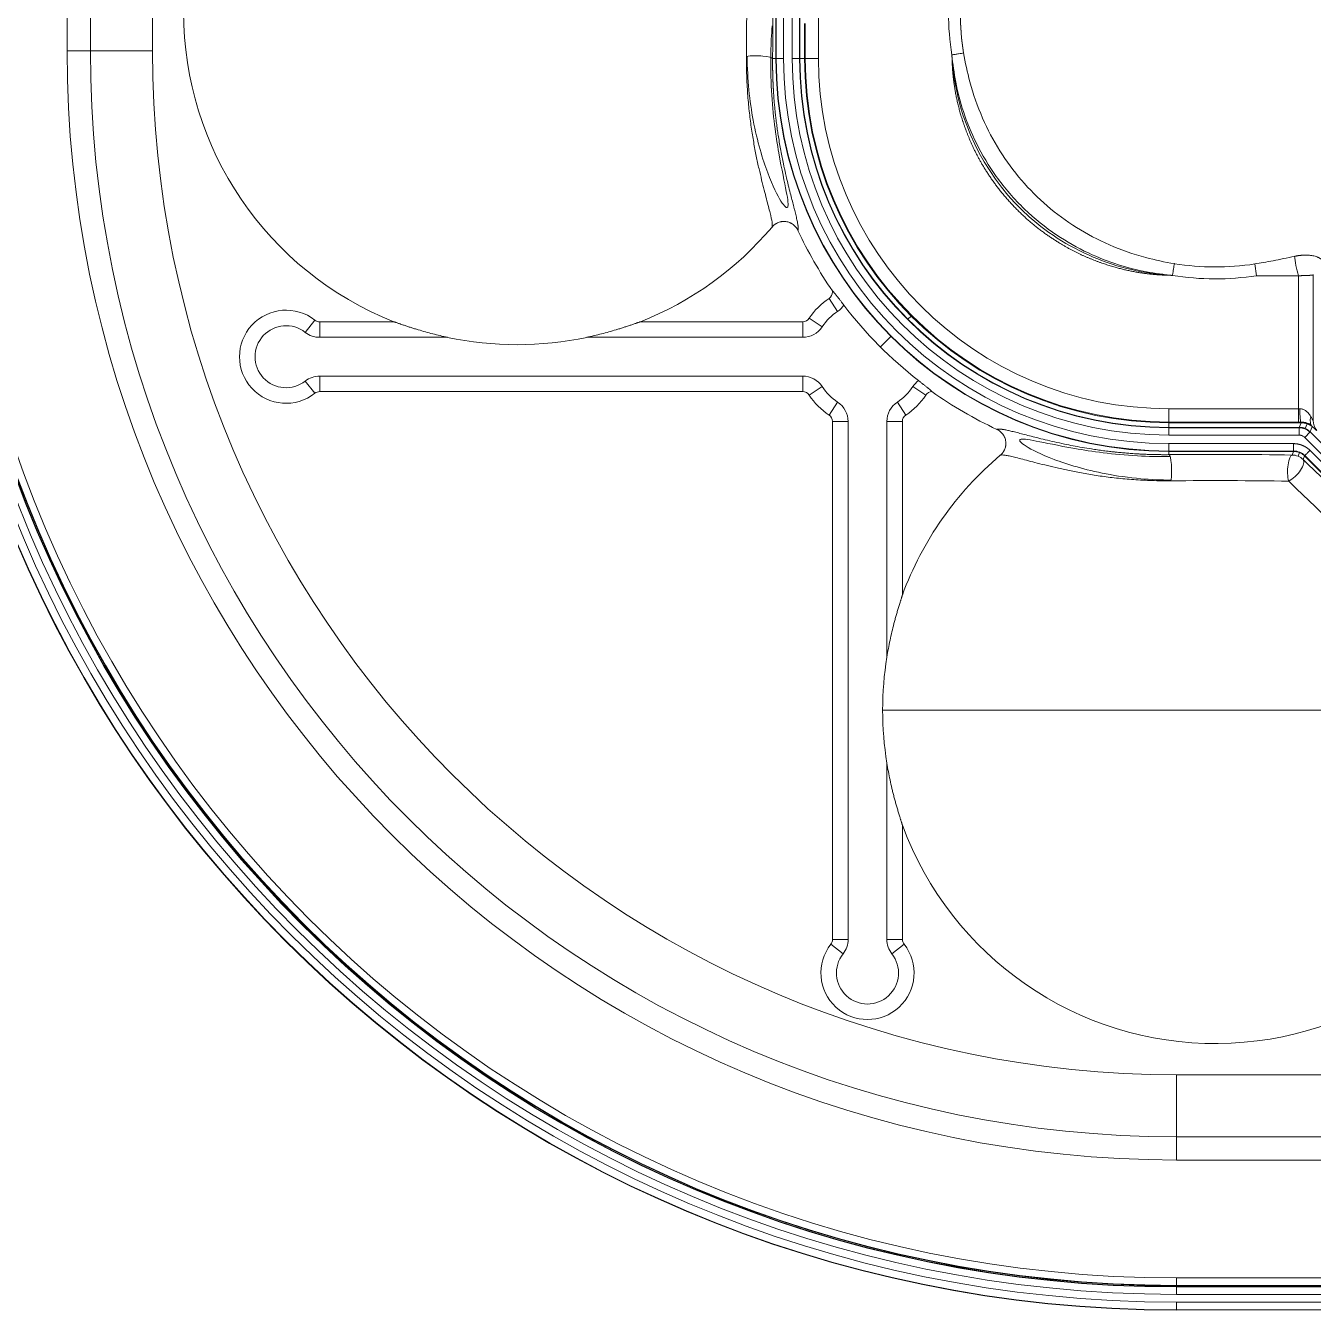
# Model space of a CAD drawing. Header units: millimetres. Extents: x 409 to 2276, y 1039 to 1674.
# Drawn here: x 1536.5 to 1619.4, y 1333.5 to 1416.3 of the extents above; entities that cross this region are included whole.
import ezdxf

# ---------------------------------------------------------------- set-up
doc = ezdxf.new("R2010")
doc.units = ezdxf.units.MM
doc.layers.add('粗实线层', color=7, linetype='Continuous', lineweight=35)

msp = doc.modelspace()

# ---------------------------------------------------------------- linework, layer by layer
at = {"layer": '粗实线层', "lineweight": 20}
for p, q in [((1539.126, 1414.661), (1539.126, 1464.661)), ((1540.626, 1464.661), (1540.626, 1414.661)), ((1540.626, 1464.661), (1540.626, 1414.661)), ((1544.626, 1464.661), (1544.626, 1414.661)), ((1584.801, 1465.161), (1584.801, 1414.161)), ((1584.826, 1414.161), (1584.826, 1465.161)), ((1585.3, 1465.161), (1585.3, 1414.161)), ((1585.851, 1465.156), (1585.851, 1414.161)), ((1586.326, 1414.161), (1586.326, 1465.16)), ((1586.351, 1465.16), (1586.351, 1414.161)), ((1586.648, 1414.161), (1586.648, 1416.422)), ((1586.693, 1414.161), (1586.693, 1416.423)), ((1587.547, 1414.161), (1587.547, 1416.777)), ((1540.626, 1414.661), (1539.126, 1414.661)), ((1544.626, 1414.661), (1540.626, 1414.661)), ((1584.801, 1414.161), (1584.591, 1414.161)), ((1585.3, 1414.161), (1584.801, 1414.161)), ((1586.351, 1414.161), (1585.851, 1414.161)), ((1586.351, 1414.161), (1586.648, 1414.161)), ((1587.547, 1414.161), (1586.648, 1414.161)), ((1615.654, 1400.917), (1615.772, 1400.161)), ((1618.468, 1400.161), (1618.468, 1391.582)), ((1619.417, 1390.839), (1619.417, 1400.209)), ((1588.778, 1397.861), (1588.228, 1398.696)), ((1554.475, 1396.509), (1555.094, 1397.295)), ((1560.185, 1397.188), (1555.403, 1397.188)), ((1555.403, 1396.188), (1555.403, 1397.188)), ((1586.527, 1397.188), (1576.068, 1397.188)), ((1586.527, 1396.188), (1586.527, 1397.188)), ((1587.779, 1396.863), (1586.944, 1397.413)), ((1593.314, 1397.349), (1593.525, 1397.56)), ((1563.641, 1396.188), (1555.403, 1396.188)), ((1586.527, 1396.188), (1572.612, 1396.188)), ((1592.219, 1396.254), (1591.532, 1395.567)), ((1554.475, 1393.366), (1555.094, 1392.581)), ((1555.403, 1393.688), (1555.403, 1392.688)), ((1555.403, 1393.688), (1586.527, 1393.688)), ((1586.527, 1393.688), (1586.527, 1392.688)), ((1587.779, 1393.013), (1586.944, 1392.463)), ((1594.461, 1392.463), (1593.626, 1393.013)), ((1555.403, 1392.688), (1586.527, 1392.688)), ((1588.778, 1392.015), (1588.228, 1391.18)), ((1593.178, 1391.18), (1592.628, 1392.015)), ((1610.126, 1391.582), (1610.126, 1390.683)), ((1618.468, 1391.582), (1610.126, 1391.582)), ((1589.453, 1390.762), (1588.453, 1390.762)), ((1588.453, 1390.762), (1588.453, 1357.382)), ((1589.453, 1390.762), (1589.453, 1357.382)), ((1592.953, 1390.762), (1591.953, 1390.762)), ((1591.953, 1390.762), (1591.953, 1375.577)), ((1592.953, 1390.762), (1592.953, 1379.579)), ((1610.126, 1390.728), (1618.475, 1390.728)), ((1618.468, 1390.683), (1610.126, 1390.683)), ((1610.126, 1390.386), (1610.126, 1390.683)), ((1618.523, 1390.386), (1618.646, 1390.683)), ((1618.905, 1390.309), (1619.033, 1390.619)), ((1610.126, 1390.386), (1610.126, 1389.886)), ((1610.126, 1390.386), (1618.523, 1390.386)), ((1618.523, 1390.361), (1610.126, 1390.361)), ((1610.126, 1389.886), (1618.523, 1389.886)), ((1618.523, 1390.386), (1618.523, 1389.886)), ((1619.229, 1390.093), (1618.876, 1389.74)), ((1618.876, 1389.74), (1622.491, 1386.125)), ((1619.369, 1390.432), (1619.229, 1390.093)), ((1619.229, 1390.093), (1622.844, 1386.478)), ((1610.126, 1389.335), (1610.126, 1388.836)), ((1610.126, 1389.335), (1618.162, 1389.335)), ((1619.221, 1388.897), (1622.637, 1385.48)), ((1618.162, 1388.861), (1610.126, 1388.861)), ((1610.126, 1388.836), (1618.162, 1388.836)), ((1610.126, 1388.836), (1610.126, 1388.626)), ((1618.162, 1388.836), (1618.065, 1388.601)), ((1618.447, 1388.525), (1618.544, 1388.759)), ((1618.868, 1388.543), (1618.771, 1388.309)), ((1618.868, 1388.543), (1622.284, 1385.127)), ((1622.302, 1385.145), (1618.885, 1388.561)), ((1591.679, 1372.161), (1613.126, 1372.161)), ((1634.574, 1372.161), (1613.126, 1372.161)), ((1591.953, 1357.382), (1591.953, 1368.745)), ((1592.953, 1357.382), (1592.953, 1364.744)), ((1554.338, 1358.373), (1554.299, 1358.334)), ((1589.453, 1357.382), (1588.453, 1357.382)), ((1591.953, 1357.382), (1592.953, 1357.382)), ((1589.131, 1356.455), (1588.345, 1357.073)), ((1592.274, 1356.455), (1593.06, 1357.073)), ((1610.626, 1348.661), (1610.626, 1344.661)), ((1610.626, 1348.661), (1750.626, 1348.661)), ((1610.626, 1344.661), (1750.626, 1344.661)), ((1610.626, 1344.661), (1750.626, 1344.661)), ((1610.626, 1344.661), (1610.626, 1343.161)), ((1750.626, 1343.161), (1610.626, 1343.161)), ((1750.626, 1335.557), (1610.626, 1335.557)), ((1610.626, 1335.557), (1610.626, 1335.058)), ((1750.626, 1335.083), (1610.626, 1335.083)), ((1750.626, 1335.058), (1610.626, 1335.058)), ((1610.626, 1335.058), (1610.626, 1335.003)), ((1750.626, 1335.003), (1610.626, 1335.003)), ((1610.626, 1334.503), (1610.626, 1335.003)), ((1610.626, 1334.978), (1750.626, 1334.978)), ((1750.626, 1334.503), (1610.626, 1334.503)), ((1610.626, 1334.005), (1610.626, 1333.505)), ((1610.626, 1334.005), (1750.626, 1334.005)), ((1610.626, 1333.505), (1750.626, 1333.505))]:
    msp.add_line(p, q, dxfattribs=at)
for centre, radius, start, end in [((1613.126, 1417.161), 17.205, 171.15389, 189.26432), ((1613.126, 1417.161), 16.44, 171.15388, 189.26432), ((1568.126, 1417.161), 21.494, 180, 248.31685), ((1613.126, 1417.161), 16.44, 180, 189.26432), ((1610.626, 1414.661), 81.183, 180, 270), ((1610.626, 1414.661), 81.157, 180, 270), ((1610.626, 1414.661), 80.657, 180, 270), ((1610.626, 1414.661), 80.158, 180, 270), ((1610.626, 1414.661), 79.683, 180, 270), ((1610.626, 1414.661), 79.659, 180, 270), ((1610.626, 1414.661), 79.603, 180, 270), ((1610.626, 1414.661), 79.579, 180, 270), ((1610.626, 1414.661), 79.104, 180, 270), ((1610.626, 1414.661), 71.5, 180, 270), ((1610.626, 1414.661), 70, 180, 270), ((1610.626, 1414.661), 70, 180, 270), ((1610.626, 1414.661), 66, 180, 270), ((1610.126, 1414.161), 25.325, 180, 270), ((1610.126, 1414.161), 25.3, 180, 270), ((1610.126, 1414.161), 24.826, 180, 270), ((1610.126, 1414.161), 24.275, 180, 270), ((1610.126, 1414.161), 23.8, 180, 270), ((1610.126, 1414.161), 23.776, 180, 270), ((1610.126, 1414.161), 23.478, 180, 270), ((1610.126, 1414.161), 23.434, 180, 270), ((1610.126, 1414.161), 22.579, 180, 270), ((1568.126, 1417.161), 21.494, 291.68315, 319.83729), ((1610.126, 1414.161), 26.349, 204.88048, 214.65615), ((1613.126, 1417.161), 16.44, 260.73533, 278.84612), ((1613.126, 1417.161), 16.44, 260.73568, 278.84612), ((1613.126, 1417.161), 17.205, 260.73568, 278.84612), ((1587.953, 1399.114), 0.5, 303.36701, 0), ((1590.703, 1394.938), 4.5, 123.36701, 146.63299), ((1587.953, 1399.114), 1.5, 303.36701, 325.20339), ((1610.126, 1414.161), 26.296, 217.2132, 232.14975), ((1553.238, 1394.938), 3, 51.78679, 308.21321), ((1555.403, 1397.688), 0.5, 231.78679, 270), ((1586.527, 1397.688), 0.5, 270, 326.63299), ((1590.703, 1394.938), 3.5, 123.36701, 146.63299), ((1553.238, 1394.938), 2, 51.78679, 308.21321), ((1555.403, 1397.688), 1.5, 231.78679, 270), ((1586.527, 1397.688), 1.5, 270, 326.63299), ((1568.126, 1417.161), 21.448, 257.92769, 282.07231), ((1555.403, 1392.188), 1.5, 90, 128.21321), ((1586.527, 1392.188), 1.5, 33.36701, 90), ((1590.703, 1394.938), 3.5, 213.36701, 236.63299), ((1590.703, 1394.938), 3.5, 303.36701, 326.63299), ((1594.878, 1392.188), 1.5, 126.26827, 146.63299), ((1555.403, 1392.188), 0.5, 90, 128.21321), ((1586.527, 1392.188), 0.5, 33.36701, 90), ((1590.703, 1394.938), 4.5, 213.36701, 236.63299), ((1590.703, 1394.938), 4.5, 303.36701, 326.63299), ((1594.878, 1392.188), 0.5, 92.35308, 146.63299), ((1610.126, 1414.161), 26.349, 234.58595, 245.11953), ((1587.953, 1390.762), 1.5, 0, 56.63299), ((1593.453, 1390.762), 1.5, 123.36701, 180), ((1587.953, 1390.762), 0.5, 0, 56.63299), ((1593.453, 1390.762), 0.5, 123.36701, 180), ((1613.126, 1372.161), 21.494, 130.16271, 159.81272), ((1613.126, 1372.161), 21.448, 170.83475, 180), ((1613.126, 1372.161), 21.448, 180, 189.16525), ((1613.126, 1372.161), 21.494, 200.18728, 340.71511), ((1587.953, 1357.382), 0.5, 321.78679, 0), ((1587.953, 1357.382), 1.5, 321.78679, 0), ((1593.453, 1357.382), 1.5, 180, 218.21321), ((1593.453, 1357.382), 0.5, 180, 218.21321), ((1590.703, 1355.217), 3, 141.78679, 38.21321), ((1590.703, 1355.217), 2, 141.78679, 38.21321)]:
    msp.add_arc(centre, radius, start, end, dxfattribs=at)
for centre, major_axis, ratio, start_param, end_param in [((1583.709, 1417.161), (0, 17.117), 0.052336, 4.536211, 6.003218), ((1582.062, 1417.161), (0, 16.356), 0.052336, 4.536211, 4.712389), ((1583.592, 1414.161), (1, -0.009), 0.175028, 0.053181, 2.330324), ((1618.468, 1400.68), (0.208, -0.978), 0.124819, 3.840046, 5.244264), ((1618.646, 1391.582), (0.004, -0.9), 0.093501, 4.711929, 6.230584), ((1618.468, 1390.78), (1, 0), 0.052408, 4.718419, 4.868206), ((1620.292, 1390.823), (-0.538, -0.721), 0.939696, 5.323763, 6.129567), ((1618.511, 1389.359), (0.383, 0.925), 0.998395, 5.901338, 6.665033), ((1613.126, 1387.744), (-17.117, 0), 0.052336, 4.419719, 4.888567), ((1610.126, 1387.627), (-0.009, 1), 0.175028, 3.952861, 6.230004), ((1618.065, 1387.603), (0.016, 1), 0.288114, 0.054681, 2.331823), ((1618.065, 1387.603), (0.69, 0.724), 0.413327, 4.00724, 6.225678), ((1618.065, 1387.603), (0.924, -0.383), 0.998395, 1.178665, 1.962928), ((1618.171, 1387.859), (-0.383, -0.925), 0.998395, 2.739178, 3.544009), ((1623.418, 1382.453), (-12.688, 12.688), 0.052336, 4.859266, 5.139117), ((1613.126, 1386.097), (-16.356, 0), 0.052336, 4.419719, 4.888567), ((1622.286, 1381.321), (-12.124, 12.124), 0.052336, 4.859266, 5.139117)]:
    msp.add_ellipse(centre, major_axis=major_axis, ratio=ratio, start_param=start_param, end_param=end_param, dxfattribs=at)
for points, degree, knots in [([(1582.95, 1414.301), (1582.959, 1412.817), (1583.112, 1411.39), (1583.599, 1408.79), (1583.947, 1407.656), (1584.596, 1405.937), (1584.903, 1405.33), (1585.357, 1404.605), (1585.507, 1404.48), (1585.619, 1404.688), (1585.581, 1405.026), (1585.363, 1406.168), (1585.18, 1406.992), (1584.8, 1409.152), (1584.604, 1410.51), (1584.47, 1412.878), (1584.453, 1413.715), (1584.487, 1415.125), (1584.518, 1415.7), (1584.564, 1416.271)], 3, [0, 0, 0, 0, 0.113517, 0.113517, 0.243333, 0.243333, 0.373149, 0.373149, 0.502965, 0.502965, 0.632781, 0.632781, 0.762597, 0.762597, 0.892413, 0.892413, 0.957321, 0.957321, 1, 1, 1, 1]), ([(1582.905, 1414.295), (1582.901, 1413.882), (1582.906, 1413.474), (1582.932, 1412.672), (1582.953, 1412.279), (1583.008, 1411.513), (1583.042, 1411.14), (1583.121, 1410.417), (1583.166, 1410.067), (1583.263, 1409.393), (1583.315, 1409.069), (1583.424, 1408.447), (1583.481, 1408.15), (1583.596, 1407.583), (1583.655, 1407.313), (1583.77, 1406.8), (1583.828, 1406.557), (1583.94, 1406.099), (1583.994, 1405.884), (1584.098, 1405.479), (1584.148, 1405.29), (1584.24, 1404.938), (1584.283, 1404.775), (1584.361, 1404.474), (1584.396, 1404.337), (1584.488, 1403.961), (1584.531, 1403.761), (1584.563, 1403.533), (1584.569, 1403.47), (1584.569, 1403.366), (1584.563, 1403.326), (1584.552, 1403.298)], 3, [0, 0, 0, 0, 0.0625, 0.0625, 0.125, 0.125, 0.1875, 0.1875, 0.25, 0.25, 0.3125, 0.3125, 0.375, 0.375, 0.4375, 0.4375, 0.5, 0.5, 0.5625, 0.5625, 0.625, 0.625, 0.6875, 0.6875, 0.75, 0.75, 0.875, 0.875, 0.9375, 0.9375, 1, 1, 1, 1]), ([(1584.591, 1414.161), (1584.591, 1414.146), (1584.59, 1414.115), (1584.59, 1414.069), (1584.59, 1414.024), (1584.589, 1413.978), (1584.589, 1413.932), (1584.589, 1413.886), (1584.589, 1413.841), (1584.589, 1413.795), (1584.59, 1413.749), (1584.59, 1413.704), (1584.59, 1413.658), (1584.59, 1413.613), (1584.591, 1413.567), (1584.591, 1413.522), (1584.592, 1413.476), (1584.593, 1413.431), (1584.593, 1413.385), (1584.594, 1413.34), (1584.595, 1413.295), (1584.596, 1413.25), (1584.597, 1413.204), (1584.598, 1413.159), (1584.599, 1413.114), (1584.6, 1413.069), (1584.601, 1413.024), (1584.603, 1412.979), (1584.604, 1412.934), (1584.606, 1412.889), (1584.607, 1412.844), (1584.609, 1412.799), (1584.61, 1412.754), (1584.612, 1412.709), (1584.614, 1412.665), (1584.616, 1412.62), (1584.618, 1412.575), (1584.62, 1412.531), (1584.622, 1412.486), (1584.624, 1412.441), (1584.626, 1412.397), (1584.628, 1412.352), (1584.63, 1412.308), (1584.633, 1412.263), (1584.635, 1412.219), (1584.638, 1412.175), (1584.64, 1412.13), (1584.649, 1411.983), (1584.665, 1411.734), (1584.692, 1411.387), (1584.723, 1411.045), (1584.747, 1410.8), (1584.761, 1410.669), (1584.763, 1410.649)], 3, [0, 0, 0, 0, 0.01236, 0.024722, 0.037085, 0.04945, 0.061817, 0.074186, 0.086558, 0.098933, 0.111311, 0.123693, 0.136078, 0.148467, 0.16086, 0.173258, 0.18566, 0.198068, 0.21048, 0.222898, 0.235322, 0.247752, 0.260188, 0.272631, 0.28508, 0.297537, 0.31, 0.322472, 0.334951, 0.347438, 0.359933, 0.372437, 0.38495, 0.397472, 0.410003, 0.422544, 0.435094, 0.447655, 0.460226, 0.472808, 0.4854, 0.498003, 0.510618, 0.523244, 0.535882, 0.548533, 0.561195, 0.57387, 0.674973, 0.776614, 0.878912, 0.981985, 1, 1, 1, 1]), ([(1596.901, 1414.515), (1596.858, 1414.508), (1596.808, 1414.499), (1596.698, 1414.481), (1596.636, 1414.471), (1596.505, 1414.45), (1596.435, 1414.439), (1596.292, 1414.415), (1596.218, 1414.403), (1596.146, 1414.391)], 3, [0, 0, 0, 0, 0.25, 0.25, 0.5, 0.5, 0.75, 0.75, 1, 1, 1, 1]), ([(1610.357, 1400.181), (1609.794, 1400.234), (1608.618, 1400.387), (1606.793, 1400.849), (1604.833, 1401.615), (1602.768, 1402.785), (1600.739, 1404.424), (1599.001, 1406.434), (1597.714, 1408.579), (1596.871, 1410.639), (1596.367, 1412.561), (1596.201, 1413.8), (1596.146, 1414.391)], 3, [0, 0, 0, 0, 0.076224, 0.16117, 0.256698, 0.364347, 0.486915, 0.614889, 0.729119, 0.83015, 0.919782, 1, 1, 1, 1]), ([(1610.357, 1400.181), (1609.795, 1400.194), (1609.325, 1400.23), (1608.761, 1400.274), (1608.228, 1400.359), (1607.029, 1400.551), (1605.84, 1400.963), (1604.476, 1401.436), (1603.247, 1402.162), (1602.551, 1402.572), (1601.899, 1403.062), (1601.191, 1403.593), (1600.571, 1404.192), (1599.936, 1404.804), (1599.354, 1405.52), (1598.797, 1406.205), (1598.346, 1406.919), (1597.929, 1407.58), (1597.582, 1408.296), (1597.264, 1408.953), (1597.013, 1409.638), (1596.556, 1410.884), (1596.342, 1412.151), (1596.248, 1412.714), (1596.199, 1413.306), (1596.158, 1413.81), (1596.146, 1414.391)], 2, [0, 0, 0, 0.0625, 0.0625, 0.125, 0.125, 0.25, 0.25, 0.375, 0.375, 0.4375, 0.4375, 0.5, 0.5, 0.5625, 0.5625, 0.625, 0.625, 0.6875, 0.6875, 0.75, 0.75, 0.875, 0.875, 0.9375, 0.9375, 1, 1, 1]), ([(1596.182, 1414.04), (1596.182, 1414.027), (1596.182, 1414.014), (1596.188, 1413.892), (1596.197, 1413.783), (1596.246, 1413.238), (1596.307, 1412.805), (1597.03, 1408.944), (1598.92, 1405.725), (1602.959, 1402.446), (1604.504, 1401.589), (1606.979, 1400.719), (1607.823, 1400.501), (1609.117, 1400.292), (1609.552, 1400.234), (1609.997, 1400.217), (1610.004, 1400.216), (1610.011, 1400.216)], 3, [0, 0, 0, 0, 0.001813, 0.001813, 0.017154, 0.017154, 0.078519, 0.078519, 0.569439, 0.569439, 0.814899, 0.814899, 0.937629, 0.937629, 0.998994, 0.998994, 1, 1, 1, 1]), ([(1610.48, 1400.936), (1609.857, 1401.038), (1608.425, 1401.342), (1606.291, 1402.086), (1604.153, 1403.21), (1602.247, 1404.614), (1600.583, 1406.277), (1599.18, 1408.182), (1598.053, 1410.319), (1597.308, 1412.456), (1597.003, 1413.89), (1596.901, 1414.515)], 3, [0, 0, 0, 0, 0.091118, 0.211535, 0.328064, 0.442818, 0.5569, 0.671512, 0.788047, 0.908701, 1, 1, 1, 1]), ([(1584.763, 1410.649), (1584.776, 1410.531), (1584.805, 1410.278), (1584.852, 1409.895), (1584.907, 1409.502), (1584.993, 1408.929), (1585.119, 1408.2), (1585.275, 1407.413), (1585.426, 1406.727), (1585.565, 1406.134), (1585.694, 1405.613), (1585.811, 1405.156), (1585.898, 1404.818), (1585.965, 1404.559), (1586.014, 1404.368), (1586.059, 1404.188), (1586.101, 1404.014), (1586.14, 1403.848), (1586.174, 1403.692), (1586.201, 1403.552), (1586.215, 1403.47), (1586.221, 1403.431)], 3, [0, 0, 0, 0, 0.029466, 0.064057, 0.098959, 0.134225, 0.221328, 0.31042, 0.384279, 0.459203, 0.535501, 0.602826, 0.670951, 0.709104, 0.747439, 0.785983, 0.824768, 0.868318, 0.912014, 0.955895, 1, 1, 1, 1]), ([(1586.223, 1403.076), (1586.205, 1403.114), (1586.166, 1403.187), (1586.117, 1403.255), (1586.077, 1403.303), (1586.064, 1403.319), (1586.035, 1403.35), (1586.02, 1403.365), (1585.975, 1403.408), (1585.911, 1403.462), (1585.841, 1403.507), (1585.786, 1403.538), (1585.767, 1403.547), (1585.729, 1403.566), (1585.71, 1403.574), (1585.652, 1403.598), (1585.573, 1403.624), (1585.491, 1403.64), (1585.428, 1403.648), (1585.407, 1403.65), (1585.366, 1403.653), (1585.345, 1403.654), (1585.282, 1403.655), (1585.241, 1403.652), (1585.179, 1403.645), (1585.158, 1403.642), (1585.117, 1403.634), (1585.096, 1403.63), (1585.035, 1403.614), (1584.956, 1403.589), (1584.88, 1403.554), (1584.825, 1403.524), (1584.806, 1403.514), (1584.771, 1403.492), (1584.753, 1403.48), (1584.702, 1403.444), (1584.638, 1403.391), (1584.58, 1403.331), (1584.552, 1403.298)], 3, [0, 0, 0, 0, 0.0625, 0.125, 0.125, 0.15625, 0.15625, 0.1875, 0.1875, 0.25, 0.3125, 0.3125, 0.34375, 0.34375, 0.375, 0.375, 0.4375, 0.5, 0.5, 0.53125, 0.53125, 0.5625, 0.5625, 0.625, 0.625, 0.65625, 0.65625, 0.6875, 0.6875, 0.75, 0.8125, 0.8125, 0.84375, 0.84375, 0.875, 0.875, 0.9375, 1, 1, 1, 1]), ([(1586.221, 1403.431), (1586.221, 1403.431), (1586.222, 1403.422), (1586.225, 1403.404), (1586.228, 1403.378), (1586.231, 1403.353), (1586.234, 1403.328), (1586.236, 1403.305), (1586.238, 1403.283), (1586.239, 1403.261), (1586.24, 1403.241), (1586.241, 1403.221), (1586.241, 1403.202), (1586.241, 1403.185), (1586.24, 1403.168), (1586.239, 1403.152), (1586.238, 1403.137), (1586.236, 1403.123), (1586.233, 1403.109), (1586.23, 1403.097), (1586.227, 1403.086), (1586.224, 1403.079), (1586.223, 1403.076)], 3, [0, 0, 0, 0, 0.000009, 0.052406, 0.104815, 0.157238, 0.209677, 0.262135, 0.314614, 0.367118, 0.419649, 0.472209, 0.524802, 0.577428, 0.630092, 0.682796, 0.735542, 0.788334, 0.841172, 0.894061, 0.947003, 1, 1, 1, 1]), ([(1620.108, 1400.971), (1620.107, 1400.974), (1620.105, 1400.981), (1620.102, 1400.99), (1620.099, 1401), (1620.095, 1401.009), (1620.092, 1401.019), (1620.088, 1401.028), (1620.084, 1401.037), (1620.079, 1401.046), (1620.075, 1401.054), (1620.07, 1401.063), (1620.066, 1401.072), (1620.061, 1401.08), (1620.056, 1401.088), (1620.05, 1401.096), (1620.045, 1401.104), (1620.039, 1401.112), (1620.034, 1401.12), (1620.028, 1401.127), (1620.022, 1401.135), (1620.016, 1401.142), (1620.01, 1401.149), (1620.004, 1401.156), (1619.998, 1401.163), (1619.991, 1401.17), (1619.985, 1401.177), (1619.978, 1401.184), (1619.972, 1401.19), (1619.965, 1401.196), (1619.958, 1401.203), (1619.951, 1401.209), (1619.944, 1401.215), (1619.937, 1401.221), (1619.93, 1401.227), (1619.923, 1401.233), (1619.916, 1401.238), (1619.908, 1401.244), (1619.901, 1401.249), (1619.894, 1401.254), (1619.886, 1401.26), (1619.879, 1401.265), (1619.871, 1401.27), (1619.864, 1401.275), (1619.856, 1401.28), (1619.848, 1401.284), (1619.841, 1401.289), (1619.833, 1401.294), (1619.826, 1401.298), (1619.818, 1401.302), (1619.81, 1401.307), (1619.803, 1401.311), (1619.795, 1401.315), (1619.787, 1401.319), (1619.779, 1401.323), (1619.772, 1401.327), (1619.764, 1401.331), (1619.756, 1401.334), (1619.748, 1401.338), (1619.741, 1401.342), (1619.733, 1401.345), (1619.725, 1401.349), (1619.718, 1401.352), (1619.71, 1401.355), (1619.702, 1401.358), (1619.695, 1401.361), (1619.687, 1401.365), (1619.638, 1401.384), (1619.546, 1401.414), (1619.405, 1401.447), (1619.263, 1401.469), (1619.136, 1401.481), (1619.024, 1401.486), (1618.925, 1401.487), (1618.825, 1401.486), (1618.745, 1401.482), (1618.685, 1401.477), (1618.647, 1401.474), (1618.607, 1401.471), (1618.567, 1401.466), (1618.527, 1401.462), (1618.486, 1401.456), (1618.445, 1401.451), (1618.403, 1401.444), (1618.36, 1401.437), (1618.318, 1401.429), (1618.274, 1401.421), (1618.246, 1401.415), (1618.231, 1401.412)], 3, [0, 0, 0, 0, 0.006853, 0.013666, 0.020439, 0.02717, 0.033862, 0.040512, 0.047123, 0.053693, 0.060223, 0.066712, 0.073161, 0.079569, 0.085937, 0.092265, 0.098552, 0.104799, 0.111006, 0.117172, 0.123299, 0.129385, 0.13543, 0.141435, 0.147401, 0.153326, 0.15921, 0.165055, 0.17086, 0.176625, 0.18235, 0.188035, 0.19368, 0.199285, 0.204849, 0.210374, 0.215859, 0.221304, 0.22671, 0.232075, 0.237402, 0.242688, 0.247935, 0.253142, 0.25831, 0.263438, 0.268526, 0.273575, 0.278584, 0.283554, 0.288484, 0.293376, 0.298227, 0.30304, 0.307814, 0.312548, 0.317243, 0.321899, 0.326516, 0.331094, 0.335632, 0.340132, 0.344592, 0.349014, 0.353396, 0.35774, 0.362044, 0.36631, 0.439516, 0.508834, 0.574344, 0.636135, 0.678069, 0.719786, 0.761304, 0.802646, 0.818246, 0.833997, 0.8499, 0.865959, 0.882174, 0.898544, 0.915068, 0.931746, 0.948578, 0.965564, 0.982705, 1, 1, 1, 1]), ([(1610.48, 1400.936), (1610.472, 1400.89), (1610.464, 1400.837), (1610.445, 1400.724), (1610.435, 1400.662), (1610.414, 1400.532), (1610.403, 1400.464), (1610.38, 1400.324), (1610.368, 1400.253), (1610.357, 1400.181)], 3, [0, 0, 0, 0, 0.25, 0.25, 0.5, 0.5, 0.75, 0.75, 1, 1, 1, 1]), ([(1619.451, 1400.218), (1619.45, 1400.218), (1619.448, 1400.217), (1619.444, 1400.216), (1619.441, 1400.215), (1619.437, 1400.214), (1619.433, 1400.213), (1619.429, 1400.212), (1619.425, 1400.211), (1619.421, 1400.21), (1619.416, 1400.209), (1619.411, 1400.208), (1619.406, 1400.207), (1619.401, 1400.206), (1619.396, 1400.205), (1619.39, 1400.204), (1619.385, 1400.203), (1619.379, 1400.202), (1619.373, 1400.201), (1619.367, 1400.201), (1619.361, 1400.2), (1619.355, 1400.199), (1619.348, 1400.198), (1619.342, 1400.197), (1619.335, 1400.196), (1619.329, 1400.196), (1619.322, 1400.195), (1619.315, 1400.194), (1619.308, 1400.193), (1619.301, 1400.192), (1619.294, 1400.192), (1619.286, 1400.191), (1619.279, 1400.19), (1619.272, 1400.19), (1619.264, 1400.189), (1619.257, 1400.188), (1619.249, 1400.188), (1619.241, 1400.187), (1619.234, 1400.186), (1619.226, 1400.186), (1619.218, 1400.185), (1619.21, 1400.184), (1619.202, 1400.184), (1619.194, 1400.183), (1619.186, 1400.182), (1619.178, 1400.182), (1619.17, 1400.181), (1619.162, 1400.181), (1619.154, 1400.18), (1619.146, 1400.18), (1619.138, 1400.179), (1619.13, 1400.179), (1619.122, 1400.178), (1619.114, 1400.178), (1619.099, 1400.177), (1619.079, 1400.176), (1619.051, 1400.174), (1619.023, 1400.173), (1618.995, 1400.172), (1618.966, 1400.17), (1618.936, 1400.169), (1618.906, 1400.168), (1618.876, 1400.167), (1618.846, 1400.166), (1618.815, 1400.166), (1618.784, 1400.165), (1618.753, 1400.164), (1618.721, 1400.163), (1618.69, 1400.163), (1618.658, 1400.162), (1618.626, 1400.162), (1618.595, 1400.162), (1618.563, 1400.162), (1618.531, 1400.161), (1618.5, 1400.161), (1618.479, 1400.161), (1618.468, 1400.161)], 3, [0, 0, 0, 0, 0.011245, 0.022421, 0.033527, 0.044564, 0.055532, 0.06643, 0.077259, 0.088018, 0.098708, 0.109329, 0.119881, 0.130363, 0.140776, 0.151119, 0.161393, 0.171598, 0.181733, 0.191799, 0.201796, 0.211723, 0.221581, 0.23137, 0.241089, 0.250739, 0.260319, 0.269831, 0.279273, 0.288645, 0.297948, 0.307182, 0.316347, 0.325442, 0.334468, 0.343425, 0.352312, 0.36113, 0.369879, 0.378559, 0.387169, 0.395709, 0.404181, 0.412583, 0.420916, 0.42918, 0.437374, 0.445499, 0.453555, 0.461541, 0.469458, 0.477306, 0.485085, 0.492794, 0.500434, 0.525302, 0.550061, 0.574711, 0.599253, 0.623687, 0.648013, 0.672231, 0.696341, 0.720343, 0.744238, 0.768025, 0.791704, 0.815276, 0.838741, 0.862098, 0.885349, 0.908493, 0.931529, 0.954459, 0.977283, 1, 1, 1, 1]), ([(1588.453, 1399.188), (1588.456, 1399.185), (1588.462, 1399.179), (1588.477, 1399.164), (1588.486, 1399.154), (1588.5, 1399.137), (1588.505, 1399.131), (1588.516, 1399.119), (1588.522, 1399.112), (1588.538, 1399.092), (1588.55, 1399.077), (1588.588, 1399.031), (1588.615, 1398.997), (1588.658, 1398.942), (1588.673, 1398.923), (1588.704, 1398.884), (1588.72, 1398.863), (1588.768, 1398.801), (1588.802, 1398.758), (1588.846, 1398.7), (1588.855, 1398.688), (1588.873, 1398.665), (1588.883, 1398.653), (1588.91, 1398.617), (1588.929, 1398.592), (1588.986, 1398.518), (1589.024, 1398.468), (1589.074, 1398.403), (1589.084, 1398.39), (1589.104, 1398.364), (1589.114, 1398.351), (1589.144, 1398.311), (1589.164, 1398.284), (1589.184, 1398.258)], 3, [0, 0, 0, 0, 0.0625, 0.0625, 0.125, 0.125, 0.15625, 0.15625, 0.1875, 0.1875, 0.25, 0.25, 0.375, 0.375, 0.4375, 0.4375, 0.5, 0.5, 0.625, 0.625, 0.65625, 0.65625, 0.6875, 0.6875, 0.75, 0.75, 0.875, 0.875, 0.90625, 0.90625, 0.9375, 0.9375, 1, 1, 1, 1]), ([(1560.185, 1397.188), (1560.187, 1397.188), (1560.197, 1397.185), (1560.215, 1397.179), (1560.22, 1397.178), (1560.228, 1397.175), (1560.233, 1397.174), (1560.247, 1397.169), (1560.258, 1397.165), (1560.281, 1397.157), (1560.294, 1397.153), (1560.32, 1397.144), (1560.333, 1397.139), (1560.376, 1397.125), (1560.406, 1397.114), (1560.468, 1397.093), (1560.5, 1397.082), (1560.55, 1397.064), (1560.567, 1397.058), (1560.601, 1397.047), (1560.619, 1397.041), (1560.705, 1397.011), (1560.776, 1396.987), (1560.92, 1396.938), (1560.993, 1396.914), (1561.142, 1396.865), (1561.217, 1396.84), (1561.331, 1396.804), (1561.369, 1396.792), (1561.446, 1396.768), (1561.484, 1396.756), (1561.599, 1396.72), (1561.676, 1396.697), (1561.907, 1396.627), (1562.063, 1396.582), (1562.375, 1396.495), (1562.531, 1396.453), (1562.846, 1396.372), (1563.004, 1396.333), (1563.321, 1396.258), (1563.481, 1396.222), (1563.641, 1396.188)], 3, [0, 0, 0, 0, 0.03125, 0.03125, 0.039063, 0.039063, 0.046875, 0.046875, 0.0625, 0.0625, 0.078125, 0.078125, 0.09375, 0.09375, 0.125, 0.125, 0.15625, 0.15625, 0.171875, 0.171875, 0.1875, 0.1875, 0.25, 0.25, 0.3125, 0.3125, 0.375, 0.375, 0.40625, 0.40625, 0.4375, 0.4375, 0.5, 0.5, 0.625, 0.625, 0.75, 0.75, 0.875, 0.875, 1, 1, 1, 1]), ([(1572.612, 1396.188), (1572.772, 1396.222), (1572.931, 1396.258), (1573.249, 1396.333), (1573.408, 1396.372), (1573.723, 1396.454), (1573.88, 1396.496), (1574.193, 1396.583), (1574.349, 1396.628), (1574.581, 1396.698), (1574.659, 1396.722), (1574.812, 1396.769), (1574.888, 1396.793), (1575.04, 1396.842), (1575.115, 1396.866), (1575.264, 1396.915), (1575.337, 1396.94), (1575.481, 1396.988), (1575.552, 1397.012), (1575.655, 1397.048), (1575.689, 1397.06), (1575.755, 1397.083), (1575.787, 1397.094), (1575.834, 1397.11), (1575.849, 1397.115), (1575.879, 1397.126), (1575.893, 1397.131), (1575.935, 1397.145), (1575.961, 1397.154), (1575.989, 1397.164), (1575.995, 1397.165), (1576.005, 1397.169), (1576.011, 1397.171), (1576.025, 1397.176), (1576.034, 1397.178), (1576.048, 1397.183), (1576.054, 1397.185), (1576.064, 1397.187), (1576.067, 1397.188), (1576.068, 1397.188)], 3, [0, 0, 0, 0, 0.125, 0.125, 0.25, 0.25, 0.375, 0.375, 0.5, 0.5, 0.5625, 0.5625, 0.625, 0.625, 0.6875, 0.6875, 0.75, 0.75, 0.8125, 0.8125, 0.84375, 0.84375, 0.875, 0.875, 0.890625, 0.890625, 0.90625, 0.90625, 0.9375, 0.9375, 0.945313, 0.945313, 0.953125, 0.953125, 0.96875, 0.96875, 0.984375, 0.984375, 1, 1, 1, 1]), ([(1593.991, 1393.397), (1594.046, 1393.355), (1594.1, 1393.313), (1594.179, 1393.25), (1594.206, 1393.23), (1594.245, 1393.199), (1594.258, 1393.189), (1594.284, 1393.169), (1594.297, 1393.159), (1594.36, 1393.109), (1594.408, 1393.071), (1594.478, 1393.016), (1594.5, 1392.998), (1594.533, 1392.972), (1594.544, 1392.963), (1594.565, 1392.946), (1594.576, 1392.938), (1594.627, 1392.897), (1594.664, 1392.867), (1594.715, 1392.825), (1594.731, 1392.811), (1594.754, 1392.792), (1594.761, 1392.786), (1594.775, 1392.774), (1594.782, 1392.768), (1594.801, 1392.751), (1594.813, 1392.741), (1594.828, 1392.727), (1594.832, 1392.723), (1594.84, 1392.715), (1594.844, 1392.712), (1594.854, 1392.702), (1594.858, 1392.696), (1594.861, 1392.689), (1594.861, 1392.688), (1594.858, 1392.688)], 3, [0, 0, 0, 0, 0.125, 0.125, 0.1875, 0.1875, 0.21875, 0.21875, 0.25, 0.25, 0.375, 0.375, 0.4375, 0.4375, 0.46875, 0.46875, 0.5, 0.5, 0.625, 0.625, 0.6875, 0.6875, 0.71875, 0.71875, 0.75, 0.75, 0.8125, 0.8125, 0.84375, 0.84375, 0.875, 0.875, 0.9375, 0.9375, 1, 1, 1, 1]), ([(1619.277, 1391.067), (1619.271, 1391.076), (1619.242, 1391.125), (1619.187, 1391.209), (1619.104, 1391.31), (1619.018, 1391.395), (1618.931, 1391.463), (1618.843, 1391.515), (1618.758, 1391.552), (1618.675, 1391.574), (1618.61, 1391.582), (1618.572, 1391.582), (1618.562, 1391.582)], 3, [0, 0, 0, 0, 0.037713, 0.195494, 0.338012, 0.467754, 0.58662, 0.69533, 0.793999, 0.883488, 0.967732, 1, 1, 1, 1]), ([(1618.624, 1390.727), (1618.693, 1390.731), (1618.763, 1390.727), (1618.906, 1390.707), (1618.98, 1390.687), (1619.14, 1390.629), (1619.221, 1390.584), (1619.29, 1390.537), (1619.295, 1390.534), (1619.3, 1390.53)], 3, [0, 0, 0, 0, 0.246874, 0.246874, 0.543209, 0.543209, 0.96551, 0.96551, 1, 1, 1, 1]), ([(1618.829, 1390.67), (1618.826, 1390.671), (1618.815, 1390.672), (1618.797, 1390.675), (1618.776, 1390.677), (1618.754, 1390.679), (1618.733, 1390.681), (1618.711, 1390.682), (1618.69, 1390.683), (1618.668, 1390.683), (1618.653, 1390.683), (1618.646, 1390.683)], 3, [0, 0, 0, 0, 0.062159, 0.184902, 0.305793, 0.424965, 0.542553, 0.6587, 0.773554, 0.887268, 1, 1, 1, 1]), ([(1619.369, 1390.432), (1619.366, 1390.434), (1619.359, 1390.439), (1619.35, 1390.447), (1619.34, 1390.455), (1619.33, 1390.462), (1619.319, 1390.47), (1619.309, 1390.477), (1619.298, 1390.485), (1619.287, 1390.492), (1619.276, 1390.499), (1619.265, 1390.506), (1619.254, 1390.514), (1619.242, 1390.521), (1619.23, 1390.528), (1619.219, 1390.535), (1619.206, 1390.542), (1619.184, 1390.554), (1619.15, 1390.571), (1619.104, 1390.592), (1619.056, 1390.611), (1619.017, 1390.625), (1618.986, 1390.635), (1618.966, 1390.641), (1618.945, 1390.646), (1618.924, 1390.652), (1618.903, 1390.656), (1618.882, 1390.661), (1618.861, 1390.665), (1618.844, 1390.668), (1618.833, 1390.67), (1618.829, 1390.67)], 3, [0, 0, 0, 0, 0.028498, 0.056771, 0.084823, 0.112655, 0.14027, 0.167669, 0.194855, 0.221831, 0.248599, 0.275161, 0.30152, 0.327678, 0.353638, 0.379403, 0.404975, 0.430357, 0.518202, 0.602208, 0.682538, 0.759382, 0.789729, 0.819492, 0.848688, 0.877336, 0.905456, 0.933066, 0.96019, 0.986849, 1, 1, 1, 1]), ([(1619.277, 1391.067), (1619.259, 1391.008), (1619.246, 1390.947), (1619.234, 1390.827), (1619.235, 1390.768), (1619.251, 1390.656), (1619.266, 1390.603), (1619.309, 1390.509), (1619.337, 1390.467), (1619.369, 1390.431)], 3, [0, 0, 0, 0, 0.25, 0.25, 0.5, 0.5, 0.75, 0.75, 1, 1, 1, 1]), ([(1599.041, 1390.258), (1599.042, 1390.259), (1599.046, 1390.26), (1599.051, 1390.262), (1599.056, 1390.263), (1599.062, 1390.265), (1599.067, 1390.266), (1599.074, 1390.268), (1599.08, 1390.269), (1599.086, 1390.27), (1599.093, 1390.271), (1599.1, 1390.272), (1599.107, 1390.273), (1599.114, 1390.274), (1599.122, 1390.274), (1599.129, 1390.275), (1599.137, 1390.275), (1599.146, 1390.276), (1599.154, 1390.276), (1599.163, 1390.276), (1599.171, 1390.276), (1599.18, 1390.276), (1599.19, 1390.276), (1599.199, 1390.276), (1599.209, 1390.275), (1599.219, 1390.275), (1599.229, 1390.274), (1599.239, 1390.273), (1599.25, 1390.273), (1599.261, 1390.272), (1599.272, 1390.271), (1599.283, 1390.27), (1599.294, 1390.269), (1599.306, 1390.267), (1599.318, 1390.266), (1599.33, 1390.265), (1599.342, 1390.263), (1599.355, 1390.262), (1599.368, 1390.26), (1599.381, 1390.258), (1599.394, 1390.256), (1599.414, 1390.253), (1599.431, 1390.25), (1599.443, 1390.248)], 3, [0, 0, 0, 0, 0.023631, 0.047251, 0.07086, 0.094459, 0.118048, 0.141627, 0.165197, 0.188758, 0.212309, 0.235852, 0.259387, 0.282913, 0.306432, 0.329943, 0.353446, 0.376943, 0.400433, 0.423916, 0.447393, 0.470864, 0.49433, 0.51779, 0.541245, 0.564695, 0.58814, 0.611581, 0.635018, 0.658452, 0.681881, 0.705308, 0.728731, 0.752152, 0.775571, 0.798987, 0.822401, 0.845814, 0.869225, 0.892636, 0.916045, 0.939454, 1, 1, 1, 1]), ([(1599.263, 1388.587), (1599.296, 1388.615), (1599.356, 1388.672), (1599.408, 1388.737), (1599.445, 1388.788), (1599.457, 1388.805), (1599.479, 1388.841), (1599.489, 1388.859), (1599.519, 1388.915), (1599.554, 1388.99), (1599.579, 1389.07), (1599.595, 1389.131), (1599.599, 1389.151), (1599.607, 1389.193), (1599.61, 1389.213), (1599.617, 1389.276), (1599.622, 1389.359), (1599.616, 1389.442), (1599.608, 1389.505), (1599.605, 1389.525), (1599.596, 1389.566), (1599.592, 1389.587), (1599.576, 1389.647), (1599.563, 1389.687), (1599.539, 1389.745), (1599.531, 1389.764), (1599.513, 1389.802), (1599.503, 1389.82), (1599.472, 1389.875), (1599.427, 1389.946), (1599.374, 1390.009), (1599.331, 1390.055), (1599.316, 1390.07), (1599.285, 1390.098), (1599.269, 1390.112), (1599.22, 1390.152), (1599.153, 1390.2), (1599.079, 1390.24), (1599.041, 1390.258)], 3, [0, 0, 0, 0, 0.0625, 0.125, 0.125, 0.15625, 0.15625, 0.1875, 0.1875, 0.25, 0.3125, 0.3125, 0.34375, 0.34375, 0.375, 0.375, 0.4375, 0.5, 0.5, 0.53125, 0.53125, 0.5625, 0.5625, 0.625, 0.625, 0.65625, 0.65625, 0.6875, 0.6875, 0.75, 0.8125, 0.8125, 0.84375, 0.84375, 0.875, 0.875, 0.9375, 1, 1, 1, 1]), ([(1599.443, 1390.248), (1599.464, 1390.245), (1599.518, 1390.236), (1599.615, 1390.217), (1599.735, 1390.192), (1599.866, 1390.163), (1600.06, 1390.117), (1600.334, 1390.049), (1600.712, 1389.952), (1601.134, 1389.842), (1601.613, 1389.72), (1602.148, 1389.588), (1602.744, 1389.449), (1603.345, 1389.318), (1603.942, 1389.198), (1604.522, 1389.092), (1605.05, 1389.004), (1605.513, 1388.935), (1605.903, 1388.882), (1606.271, 1388.836), (1606.51, 1388.809), (1606.614, 1388.798)], 3, [0, 0, 0, 0, 0.022547, 0.058416, 0.094223, 0.129988, 0.165734, 0.241092, 0.315401, 0.388875, 0.461737, 0.539151, 0.615168, 0.690103, 0.750341, 0.809601, 0.868083, 0.90355, 0.938657, 0.973457, 1, 1, 1, 1]), ([(1618.523, 1390.386), (1618.528, 1390.386), (1618.538, 1390.386), (1618.552, 1390.385), (1618.567, 1390.385), (1618.582, 1390.384), (1618.597, 1390.383), (1618.611, 1390.382), (1618.626, 1390.38), (1618.641, 1390.379), (1618.656, 1390.377), (1618.67, 1390.375), (1618.685, 1390.372), (1618.699, 1390.37), (1618.714, 1390.367), (1618.728, 1390.364), (1618.743, 1390.361), (1618.757, 1390.358), (1618.772, 1390.354), (1618.786, 1390.35), (1618.8, 1390.346), (1618.814, 1390.342), (1618.829, 1390.338), (1618.843, 1390.333), (1618.857, 1390.328), (1618.871, 1390.323), (1618.884, 1390.318), (1618.898, 1390.312), (1618.912, 1390.307), (1618.925, 1390.301), (1618.939, 1390.295), (1618.952, 1390.288), (1618.966, 1390.282), (1618.979, 1390.275), (1618.992, 1390.268), (1619.005, 1390.261), (1619.018, 1390.254), (1619.031, 1390.247), (1619.043, 1390.239), (1619.056, 1390.231), (1619.068, 1390.223), (1619.081, 1390.215), (1619.093, 1390.207), (1619.105, 1390.198), (1619.117, 1390.19), (1619.129, 1390.181), (1619.14, 1390.172), (1619.152, 1390.162), (1619.163, 1390.153), (1619.175, 1390.143), (1619.186, 1390.134), (1619.197, 1390.124), (1619.208, 1390.114), (1619.218, 1390.104), (1619.225, 1390.097), (1619.229, 1390.093)], 3, [0, 0, 0, 0, 0.018872, 0.037743, 0.056615, 0.075486, 0.094357, 0.113228, 0.132098, 0.150969, 0.169839, 0.188709, 0.207579, 0.226449, 0.245318, 0.264188, 0.283057, 0.301926, 0.320795, 0.339664, 0.358532, 0.377401, 0.396269, 0.415137, 0.434005, 0.452873, 0.471741, 0.490609, 0.509476, 0.528344, 0.547211, 0.566078, 0.584945, 0.603812, 0.622679, 0.641546, 0.660413, 0.679279, 0.698146, 0.717012, 0.735879, 0.754745, 0.773611, 0.792477, 0.811343, 0.830209, 0.849075, 0.867941, 0.886807, 0.905672, 0.924538, 0.943403, 0.962269, 0.981135, 1, 1, 1, 1]), ([(1610.202, 1388.505), (1609.48, 1388.495), (1608.774, 1388.51), (1606.527, 1388.633), (1605.15, 1388.83), (1602.982, 1389.21), (1602.156, 1389.394), (1600.999, 1389.615), (1600.659, 1389.653), (1600.444, 1389.544), (1600.566, 1389.395), (1601.279, 1388.946), (1601.873, 1388.644), (1603.158, 1388.156), (1603.647, 1387.99), (1604.766, 1387.67), (1605.399, 1387.515), (1606.772, 1387.254), (1607.529, 1387.145), (1608.954, 1387.019), (1609.6, 1386.988), (1610.266, 1386.985)], 3, [0, 0, 0, 0, 0.058216, 0.058216, 0.194844, 0.194844, 0.331472, 0.331472, 0.4681, 0.4681, 0.604728, 0.604728, 0.741356, 0.741356, 0.80967, 0.80967, 0.877984, 0.877984, 0.946298, 0.946298, 1, 1, 1, 1]), ([(1618.162, 1389.335), (1618.459, 1389.335), (1618.737, 1389.22), (1619.012, 1389.106), (1619.221, 1388.897)], 2, [0, 0, 0, 0.5, 0.5, 1, 1, 1]), ([(1619.221, 1388.897), (1619.199, 1388.874), (1619.176, 1388.852), (1619.132, 1388.808), (1619.111, 1388.786), (1619.069, 1388.745), (1619.029, 1388.705), (1618.994, 1388.669), (1618.961, 1388.637), (1618.947, 1388.622), (1618.921, 1388.596), (1618.909, 1388.585), (1618.891, 1388.566), (1618.883, 1388.559), (1618.872, 1388.548), (1618.869, 1388.545), (1618.868, 1388.543)], 3, [0, 0, 0, 0, 0.125, 0.125, 0.25, 0.25, 0.375, 0.5, 0.5, 0.625, 0.625, 0.75, 0.75, 0.875, 0.875, 1, 1, 1, 1]), ([(1599.263, 1388.587), (1599.291, 1388.598), (1599.331, 1388.604), (1599.435, 1388.604), (1599.499, 1388.598), (1599.65, 1388.576), (1599.738, 1388.56), (1599.939, 1388.518), (1600.052, 1388.492), (1600.302, 1388.431), (1600.439, 1388.396), (1600.74, 1388.318), (1600.903, 1388.275), (1601.255, 1388.183), (1601.444, 1388.133), (1601.849, 1388.029), (1602.064, 1387.975), (1602.523, 1387.863), (1602.765, 1387.805), (1603.278, 1387.689), (1603.548, 1387.631), (1604.115, 1387.516), (1604.413, 1387.459), (1605.034, 1387.35), (1605.358, 1387.298), (1606.032, 1387.201), (1606.382, 1387.156), (1607.105, 1387.077), (1607.478, 1387.043), (1608.244, 1386.987), (1608.638, 1386.967), (1609.439, 1386.941), (1609.847, 1386.936), (1610.26, 1386.94)], 3, [0, 0, 0, 0, 0.0625, 0.0625, 0.125, 0.125, 0.1875, 0.1875, 0.25, 0.25, 0.3125, 0.3125, 0.375, 0.375, 0.4375, 0.4375, 0.5, 0.5, 0.5625, 0.5625, 0.625, 0.625, 0.6875, 0.6875, 0.75, 0.75, 0.8125, 0.8125, 0.875, 0.875, 0.9375, 0.9375, 1, 1, 1, 1]), ([(1606.614, 1388.798), (1606.645, 1388.795), (1606.787, 1388.78), (1607.042, 1388.754), (1607.382, 1388.725), (1607.725, 1388.698), (1607.987, 1388.681), (1608.165, 1388.671), (1608.257, 1388.666), (1608.349, 1388.661), (1608.441, 1388.657), (1608.533, 1388.653), (1608.626, 1388.649), (1608.718, 1388.645), (1608.811, 1388.642), (1608.904, 1388.639), (1608.997, 1388.636), (1609.09, 1388.634), (1609.184, 1388.631), (1609.277, 1388.629), (1609.371, 1388.628), (1609.465, 1388.627), (1609.559, 1388.625), (1609.653, 1388.625), (1609.747, 1388.624), (1609.842, 1388.624), (1609.937, 1388.624), (1610.031, 1388.625), (1610.095, 1388.625), (1610.126, 1388.626)], 3, [0, 0, 0, 0, 0.029099, 0.130957, 0.23207, 0.332553, 0.43252, 0.458705, 0.484838, 0.510921, 0.536956, 0.562946, 0.588893, 0.614799, 0.640665, 0.666496, 0.692292, 0.718056, 0.743791, 0.769497, 0.795179, 0.820838, 0.846476, 0.872096, 0.897699, 0.923289, 0.948868, 0.974437, 1, 1, 1, 1]), ([(1618.162, 1388.836), (1618.226, 1388.836), (1618.419, 1388.817), (1618.666, 1388.717), (1618.819, 1388.592), (1618.868, 1388.543)], 3, [0, 0, 0, 0, 0.247378, 0.735472, 1, 1, 1, 1]), ([(1592.953, 1379.579), (1592.953, 1379.577), (1592.952, 1379.573), (1592.949, 1379.564), (1592.948, 1379.561), (1592.946, 1379.553), (1592.945, 1379.548), (1592.94, 1379.533), (1592.937, 1379.522), (1592.929, 1379.497), (1592.925, 1379.483), (1592.918, 1379.461), (1592.915, 1379.454), (1592.911, 1379.438), (1592.908, 1379.43), (1592.9, 1379.406), (1592.895, 1379.389), (1592.878, 1379.338), (1592.867, 1379.301), (1592.849, 1379.245), (1592.843, 1379.226), (1592.83, 1379.187), (1592.824, 1379.167), (1592.805, 1379.108), (1592.793, 1379.068), (1592.755, 1378.947), (1592.729, 1378.864), (1592.678, 1378.696), (1592.652, 1378.611), (1592.614, 1378.481), (1592.602, 1378.438), (1592.576, 1378.351), (1592.564, 1378.307), (1592.527, 1378.176), (1592.502, 1378.088), (1592.455, 1377.912), (1592.431, 1377.824), (1592.362, 1377.559), (1592.318, 1377.381), (1592.234, 1377.024), (1592.194, 1376.845), (1592.117, 1376.485), (1592.081, 1376.304), (1592.014, 1375.942), (1591.982, 1375.76), (1591.953, 1375.577)], 3, [0, 0, 0, 0, 0.015625, 0.015625, 0.023438, 0.023438, 0.03125, 0.03125, 0.046875, 0.046875, 0.0625, 0.0625, 0.070313, 0.070313, 0.078125, 0.078125, 0.09375, 0.09375, 0.125, 0.125, 0.140625, 0.140625, 0.15625, 0.15625, 0.1875, 0.1875, 0.25, 0.25, 0.3125, 0.3125, 0.34375, 0.34375, 0.375, 0.375, 0.4375, 0.4375, 0.5, 0.5, 0.625, 0.625, 0.75, 0.75, 0.875, 0.875, 1, 1, 1, 1]), ([(1591.953, 1368.745), (1591.982, 1368.562), (1592.014, 1368.38), (1592.082, 1368.017), (1592.118, 1367.836), (1592.194, 1367.475), (1592.235, 1367.295), (1592.298, 1367.025), (1592.32, 1366.936), (1592.364, 1366.757), (1592.387, 1366.668), (1592.433, 1366.49), (1592.457, 1366.402), (1592.505, 1366.225), (1592.529, 1366.138), (1592.579, 1365.963), (1592.604, 1365.876), (1592.642, 1365.747), (1592.655, 1365.705), (1592.68, 1365.619), (1592.693, 1365.577), (1592.731, 1365.451), (1592.757, 1365.368), (1592.795, 1365.248), (1592.807, 1365.208), (1592.826, 1365.15), (1592.832, 1365.13), (1592.844, 1365.092), (1592.85, 1365.073), (1592.868, 1365.017), (1592.88, 1364.981), (1592.896, 1364.93), (1592.901, 1364.913), (1592.911, 1364.881), (1592.916, 1364.866), (1592.925, 1364.838), (1592.929, 1364.824), (1592.935, 1364.806), (1592.937, 1364.8), (1592.94, 1364.789), (1592.942, 1364.784), (1592.946, 1364.769), (1592.949, 1364.761), (1592.952, 1364.749), (1592.953, 1364.745), (1592.953, 1364.744)], 3, [0, 0, 0, 0, 0.125, 0.125, 0.25, 0.25, 0.375, 0.375, 0.4375, 0.4375, 0.5, 0.5, 0.5625, 0.5625, 0.625, 0.625, 0.6875, 0.6875, 0.71875, 0.71875, 0.75, 0.75, 0.8125, 0.8125, 0.84375, 0.84375, 0.859375, 0.859375, 0.875, 0.875, 0.90625, 0.90625, 0.921875, 0.921875, 0.9375, 0.9375, 0.953125, 0.953125, 0.960937, 0.960937, 0.96875, 0.96875, 0.984375, 0.984375, 1, 1, 1, 1])]:
    msp.add_open_spline(points, degree=degree, knots=knots, dxfattribs=at)
for points, degree in [([(1618.231, 1401.412), (1617.985, 1401.36), (1617.509, 1401.259), (1616.841, 1401.125), (1616.221, 1401.009), (1615.838, 1400.945), (1615.654, 1400.917)], 3), ([(1618.468, 1400.161), (1618.159, 1400.161), (1617.546, 1400.161), (1616.648, 1400.161), (1616.062, 1400.161), (1615.772, 1400.161)], 3), ([(1588.453, 1399.114), (1588.453, 1399.122), (1588.453, 1399.138), (1588.453, 1399.163), (1588.453, 1399.18), (1588.453, 1399.188)], 3), ([(1618.562, 1391.582), (1618.531, 1391.582), (1618.5, 1391.582), (1618.468, 1391.582)], 3), ([(1618.646, 1390.683), (1618.557, 1390.683), (1618.468, 1390.683)], 2), ([(1619.428, 1390.823), (1619.417, 1390.838), (1619.391, 1390.878), (1619.339, 1390.961), (1619.299, 1391.03), (1619.277, 1391.067)], 3), ([(1618.523, 1389.886), (1618.545, 1389.886), (1618.59, 1389.883), (1618.66, 1389.869), (1618.731, 1389.843), (1618.804, 1389.803), (1618.852, 1389.763), (1618.876, 1389.74)], 3), ([(1619.657, 1390.187), (1619.636, 1390.203), (1619.585, 1390.243), (1619.488, 1390.326), (1619.411, 1390.394), (1619.369, 1390.432)], 3)]:
    msp.add_open_spline(points, degree=degree, dxfattribs=at)
for points, weights in [([(1618.468, 1391.582), (1618.468, 1391.076), (1618.468, 1390.709), (1618.468, 1390.683)], [1.1592240494, 0.946956852871, 0.946925321552, 1.15912945544]), ([(1618.162, 1389.335), (1618.162, 1389.054), (1618.162, 1388.851), (1618.162, 1388.836)], [1.15914994302, 0.946929489168, 0.94695002098, 1.15921153846])]:
    msp.add_rational_spline(points, weights, degree=3, dxfattribs=at)

doc.saveas('drawing.dxf')
